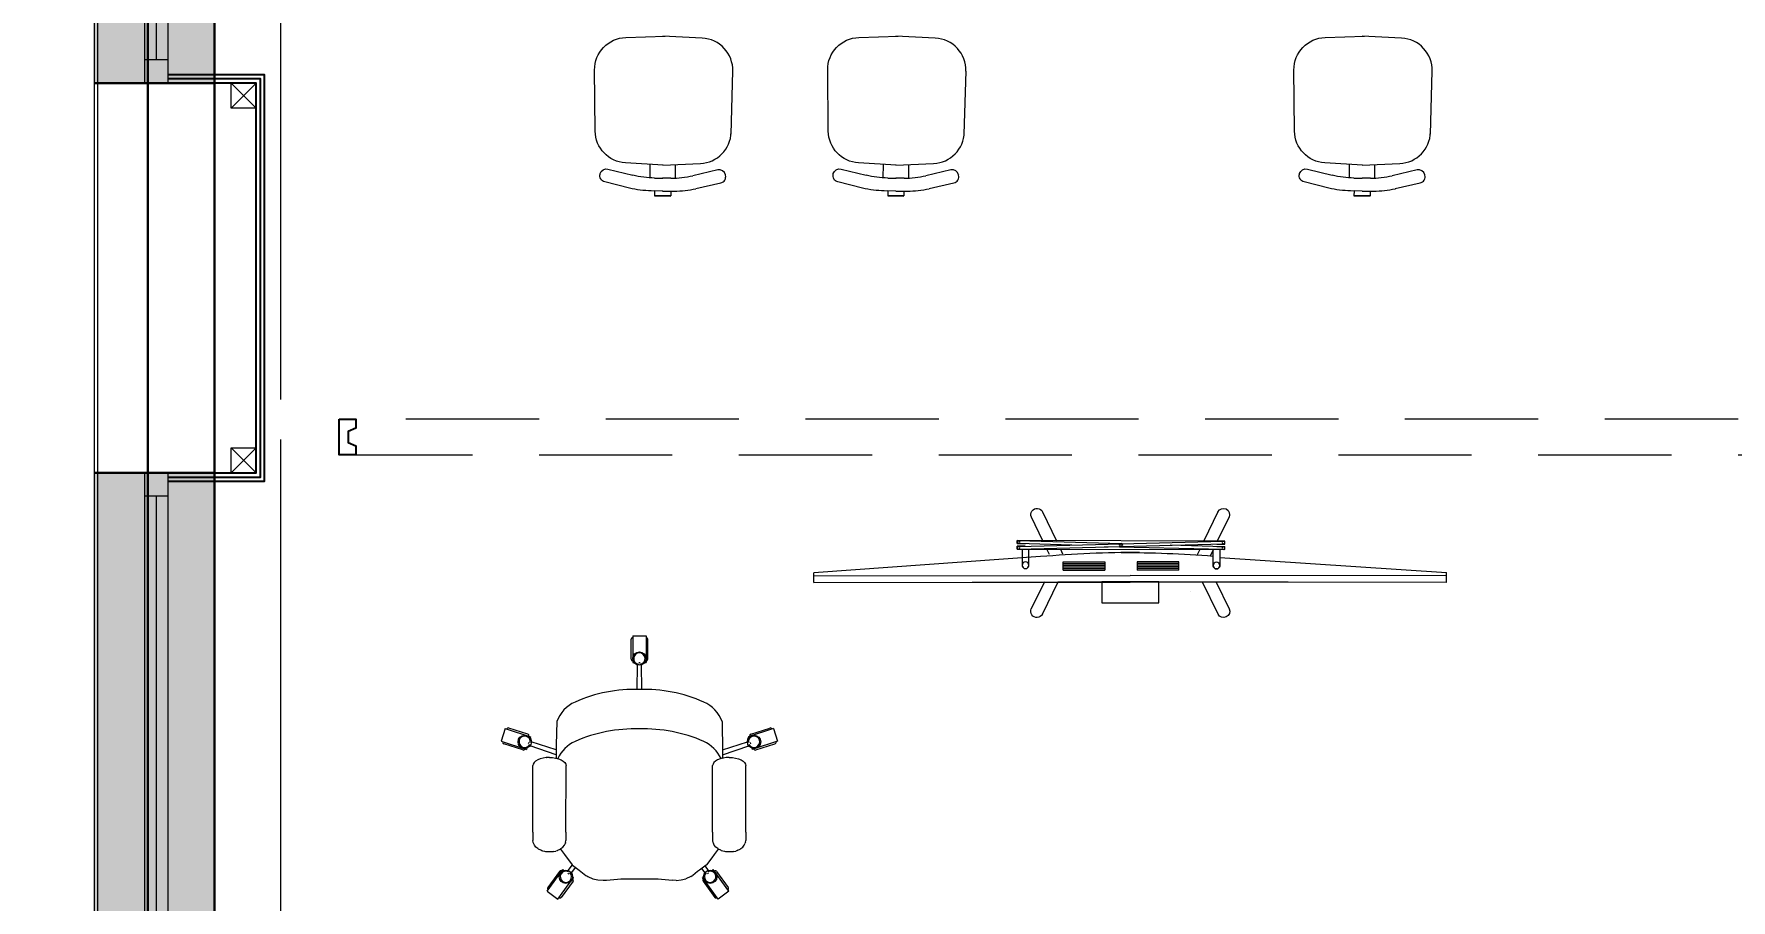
# Model space of a CAD drawing. Header units: millimetres. Extents: x -13407 to 8937287, y -2611 to 109271.
# Drawn here: x 5908 to 11004, y 16553 to 19152 of the extents above; entities that cross this region are included whole.
import ezdxf
from ezdxf import colors
from ezdxf.entities.mleader import LeaderData, LeaderLine
from ezdxf.math import Vec2, Vec3

# ---------------------------------------------------------------- set-up
doc = ezdxf.new("R2010")
doc.units = ezdxf.units.MM
doc.linetypes.add('CENTER', pattern=[2, 1.25, -0.25, 0.25, -0.25])
doc.linetypes.add('HIDDEN', pattern=[6, 4, -2])
for name, color, linetype, lineweight in [('_0', 250, 'Continuous', 9), ('_ТХ_мебель передв', 250, 'Continuous', 13), ('_ТХ_обор_комп принт', 30, 'Continuous', 13), ('АР_Навесной фасад', 5, 'Continuous', 5), ('АР_Окна БЛОК', 250, 'Continuous', 13), ('АР_Оси', 193, 'Continuous', 9), ('АР_Отметки', 250, 'Continuous', 15), ('АР_Подоконники', 163, 'Continuous', 9), ('АР_Сущ Несущая стена', 202, 'Continuous', 30), ('Пер раздвиж', 7, 'Continuous', 25)]:
    doc.layers.add(name, color=color, linetype=linetype, lineweight=lineweight)
doc.styles.add('ISOCPEUR', font='isocpeur.ttf', dxfattribs={"width": 0.7})

# ---------------------------------------------------------------- blocks, each defined once
blk = doc.blocks.new('*U62')
at = {"true_color": 0xffffff}
h = blk.add_hatch(color=7, dxfattribs=at)
h.dxf.hatch_style = 1
h.paths.add_polyline_path([(-1600, 140), (0, 140), (0, -220), (-1600, -220)])
at = {"lineweight": 30}
for p, q in [((-1600, 140), (-1600, -220)), ((0, 140), (0, -220))]:
    blk.add_line(p, q, dxfattribs=at)
for p, q in [((-1600, 140), (0, 140)), ((-1600, 140), (-1600, 140)), ((-1600, 140), (-1600, 140)), ((0, 140), (0, 140)), ((0, 140), (0, 140)), ((-1600, 0), (0, 0)), ((-1530, 0), (-1530, -70)), ((-1530, -35), (-70, -35)), ((-70, 0), (-70, -70)), ((-1600, -70), (0, -70)), ((0, -220), (-1600, -220))]:
    blk.add_line(p, q)
blk = doc.blocks.new('_DotSmall')
at = {"color": 0, "linetype": 'ByBlock', "const_width": 0.5}
blk.add_lwpolyline([(-0.0625, 0, 1), (0.0625, 0, 1)], format="xyb", close=True, dxfattribs=at)
blk = doc.blocks.new('П Трансформ2')
at = {"layer": 'Пер раздвиж', "linetype": 'HIDDEN', "lineweight": 9, "ltscale": 100}
blk.add_lwpolyline([(-945, 53.5), (0, 53.5), (0, -53.5), (-6000, -53.5), (-6000, 53.5), (-1052, 53.5)], dxfattribs=at)
at = {"layer": 'Пер раздвиж'}
blk.add_lwpolyline([(-6000, -53.5), (-5950, -53.5), (-5950, -26.5), (-5973.6, -16.6), (-5973.6, 16.6), (-5950, 26.5), (-5950, 53.5), (-6000, 53.5)], close=True, dxfattribs=at)
blk = doc.blocks.new('A$Ce02d65bd')
at = {"ltscale": 100}
for points in [[(0, 0), (0, 75), (75, 75), (75, 0), (0, 0)], [(0, 0), (75, 75)], [(0, 75), (75, 0)]]:
    blk.add_lwpolyline(points, dxfattribs=at)
blk = doc.blocks.new('поз67')
for p, q in [((827456.1, -207565.1, -5.3), (827457.8, -208515.1, -5.3)), ((827456.1, -207565.1, -5.3), (827486.1, -207565.1, -5.3)), ((827456.3, -207565.1, -6.3), (827456.8, -208515.1, -0.5)), ((827476.1, -207565.1, -5.3), (827477.8, -208515.1, -5.3)), ((827531.2, -208246.1, -5.3), (827486.1, -207565.1, -5.3)), ((827555.1, -208246.1, -5.3), (827507.2, -208246.2, -5.3)), ((827507.2, -208266.2, -5.3), (827555.1, -208266.1, -5.3)), ((827556.2, -208854.9, -5.3), (827555.1, -208230.7, -5.3)), ((827555.1, -208230.7, -5.3), (827564.2, -208230.7, -5.3)), ((827564.2, -208255, -5.3), (827564.2, -208230.7, -5.3)), ((827571.8, -208255.1, -5.3), (827571.8, -208230.7, -5.3)), ((827571.8, -208230.7, -5.3), (827580.8, -208230.7, -5.3)), ((827580.8, -208230.7, -5.3), (827581.9, -208854.9, -5.3)), ((827493.1, -208369, -5.3), (827493.3, -208494.2, -5.3)), ((827493.1, -208369, -5.3), (827518.1, -208369, -5.3)), ((827498.1, -208369, -5.3), (827498.3, -208494.2, -5.3)), ((827503.1, -208369, -5.3), (827503.3, -208494.2, -5.3)), ((827508.1, -208369, -5.3), (827508.3, -208494.2, -5.3)), ((827513.1, -208369, -5.3), (827513.3, -208494.2, -5.3)), ((827518.1, -208369, -5.3), (827518.3, -208494.1, -5.3)), ((827456.1, -209465.1, -5.3), (827457.8, -208515.1, -5.3)), ((827456.3, -209465.1, -6.3), (827456.8, -208515.1, -0.5)), ((827476.1, -209465.1, -5.3), (827477.8, -208515.1, -5.3)), ((827518.3, -208494.1, -5.3), (827493.3, -208494.2, -5.3)), ((827518.5, -208591.6, -5.3), (827493.5, -208591.7, -5.3)), ((827493.7, -208716.9, -5.3), (827493.5, -208591.7, -5.3)), ((827498.7, -208716.8, -5.3), (827498.5, -208591.7, -5.3)), ((827503.7, -208716.8, -5.3), (827503.5, -208591.6, -5.3)), ((827508.7, -208716.8, -5.3), (827508.5, -208591.6, -5.3)), ((827513.7, -208716.8, -5.3), (827513.5, -208591.6, -5.3)), ((827518.7, -208716.8, -5.3), (827518.5, -208591.6, -5.3)), ((827493.7, -208716.9, -5.3), (827518.7, -208716.8, -5.3)), ((827533.9, -208784.2, -5.3), (827485.3, -209465.1, -5.3)), ((827508.2, -208819.6, -5.3), (827556.1, -208819.6, -5.3)), ((827556.2, -208839.5, -5.3), (827508.2, -208839.6, -5.3)), ((827556.2, -208839.6, -5.3), (827508.2, -208839.6, -5.3)), ((827565.2, -208854.9, -5.3), (827556.2, -208854.9, -5.3)), ((827556.2, -208854.9, -5.3), (827565.2, -208854.9, -5.3)), ((827565.2, -208830.6, -5.3), (827565.2, -208854.9, -5.3)), ((827581.9, -208854.9, -5.3), (827572.9, -208854.9, -5.3)), ((827572.9, -208854.9, -5.3), (827581.9, -208854.9, -5.3)), ((827456.1, -209465.1, -5.3), (827485.3, -209465.1, -5.3))]:
    blk.add_line(p, q)
for points, elevation in [([(827361.4, -208251.3), (827457.4, -208297.8)], -5.3), ([(827457.3, -208256.7), (827377.5, -208218)], -5.3), ([(827536.2, -208274.3), (827555.1, -208265.2)], -5.3), ([(827555.6, -208235.4), (827563.3, -208592)], -5.3), ([(827556.7, -208850.2), (827572.3, -208235.4)], -5.3), ([(827563.6, -208235.4), (827568.3, -208395.4)], -5.3), ([(827564.7, -208850.2), (827580.3, -208235.4)], -5.3), ([(827580.9, -208252.9), (827652.4, -208218.5)], -5.3), ([(827668.4, -208251.8), (827580.9, -208293.8)], -5.3), ([(827457.8, -208732.1), (827457.8, -208298)], -5.3), ([(827555.2, -208306.2), (827539, -208314)], -5.3), ([(827430, -208335.1), (827429.9, -208335.1)], 5.3), ([(827572.5, -208542.8), (827581.4, -208850.1)], -5.3), ([(827556, -208724.3), (827542.7, -208718)], -5.3), ([(827568.8, -208690.2), (827573.4, -208850.1)], -5.3), ([(827361.4, -208778.9), (827458.2, -208731.9)], -5.3), ([(827458.2, -208773), (827377.5, -208812.1)], -5.3), ([(827540.6, -208758), (827556, -208765.4)], -5.3), ([(827668.4, -208778.3), (827581.7, -208736.7)], -5.3), ([(827581.8, -208777.7), (827652.4, -208811.6)], -5.3), ([(827572.9, -208854.9), (827572.8, -208830.5)], -5.3)]:
    blk.add_lwpolyline(points, dxfattribs=dict(elevation=elevation))
at = {"elevation": -5.3}
for points in [[(827507.2, -208246.2, 1.032034), (827507.2, -208266.2)], [(827508.2, -208839.6, -1.032034), (827508.2, -208819.6)]]:
    blk.add_lwpolyline(points, format="xyb", dxfattribs=at)
blk.add_lwpolyline([(827395.7, -208429.4), (827457.8, -208429.4), (827457.8, -208600.7), (827395.7, -208600.7)], close=True, dxfattribs=at)
for centre, radius in [((827506.9, -208256.2, -5.3), 10), ((827559.6, -208235.3, -5.3), 4), ((827576.3, -208235.3, -5.3), 4), ((827568.3, -208542.8, -5.3), 5.23), ((827568.3, -208542.8, -5.3), 4), ((827507.9, -208829.6, -5.3), 10), ((827560.7, -208850.3, -5.3), 4), ((827560.7, -208850.3, -5.3), 4), ((827577.4, -208850.2, -5.3), 4), ((827577.4, -208850.2, -5.3), 4)]:
    blk.add_circle(centre, radius)
for centre, start, end in [((827369.4, -208234.7, -5.3), 64.1457, 244.1457), ((827660.4, -208235.2, -5.3), 295.653, 115.653), ((827369.4, -208795.5, -5.3), 115.8543, 295.8543), ((827660.4, -208795, -5.3), 244.347, 64.347)]:
    blk.add_arc(centre, 18.5, start, end)
blk.add_ellipse((823911, -208549.2, -5.3), major_axis=(2566.2, 2575.3), ratio=1, start_param=-0.785398, end_param=-0.709205)
at = {"extrusion": (0, 0, -1)}
blk.add_ellipse((823911, -208480.9, -5.3), major_axis=(2566.2, -2575.3), ratio=1, start_param=-0.785398, end_param=-0.703626, dxfattribs=at)
blk = doc.blocks.new('СК33 790х830')
for p, q in [((-25.4, 658.7), (-25.4, 718.7)), ((-20.4, 728.7), (19.6, 728.7)), ((-20.4, 728.7), (-20.4, 648.7)), ((19.6, 728.7), (19.6, 648.7)), ((24.6, 658.7), (24.6, 718.7)), ((-20.4, 648.7), (-16.3, 648.7)), ((-7.5, 567.9), (-6.5, 641.6)), ((-2.4, 648.7), (1.6, 648.7)), ((6.6, 567.9), (5.6, 641.6)), ((15.5, 648.7), (19.6, 648.7)), ((-248.7, 471.7), (-250.3, 402.2)), ((247.8, 471.7), (249.4, 380.4)), ((-403.5, 450.5), (-415.6, 412.4)), ((-415.6, 412.4), (-339.4, 388.1)), ((-403.5, 450.5), (-327.2, 426.2)), ((-335.3, 434), (-392.4, 452.2)), ((-332.7, 409.1), (-333.9, 405.2)), ((-327.2, 426.2), (-328.5, 422.3)), ((-250.3, 387.2), (-324.8, 410.3)), ((249.4, 387.2), (323.9, 410.3)), ((402.6, 450.5), (326.4, 426.2)), ((326.4, 426.2), (327.6, 422.3)), ((331.8, 409.1), (333, 405.2)), ((334.4, 434), (391.5, 452.2)), ((414.7, 412.4), (338.5, 388.1)), ((402.6, 450.5), (414.7, 412.4)), ((-350.4, 386.4), (-407.6, 404.6)), ((-338.1, 392), (-339.4, 388.1)), ((-250.3, 372.2), (-328.7, 398.8)), ((-298.1, 359.7), (-305.7, 356.6)), ((-289.5, 362), (-298.1, 359.7)), ((-289.5, 362), (-289.1, 362.1)), ((-280, 363.5), (-289.1, 362.1)), ((-280, 363.5), (-279.4, 363.5)), ((-270.4, 363.9), (-279.4, 363.5)), ((-270.4, 363.9), (-261.5, 363.5)), ((-261.5, 363.5), (-260.9, 363.5)), ((-260.9, 363.5), (-251.8, 362.1)), ((-251.8, 362.1), (-251.4, 362)), ((-251.4, 362), (-242.8, 359.7)), ((-250.3, 402.2), (-250.3, 398.4)), ((-250.3, 398.4), (-250.3, 380.4)), ((-250.3, 380.4), (-250.3, 369.8)), ((-250.3, 369.8), (-250.3, 361.7)), ((-242.8, 359.7), (-235.2, 356.6)), ((241.9, 359.7), (234.3, 356.6)), ((250.5, 362), (241.9, 359.7)), ((249.4, 372.2), (327.9, 398.8)), ((249.4, 380.4), (249.4, 369.8)), ((249.4, 369.8), (249.4, 361.7)), ((250.5, 362), (250.9, 362.1)), ((260, 363.5), (250.9, 362.1)), ((260, 363.5), (260.6, 363.5)), ((269.6, 363.9), (260.6, 363.5)), ((269.6, 363.9), (278.5, 363.5)), ((278.5, 363.5), (279.1, 363.5)), ((279.1, 363.5), (288.2, 362.1)), ((288.2, 362.1), (288.6, 362)), ((288.6, 362), (297.2, 359.7)), ((297.2, 359.7), (304.8, 356.6)), ((337.3, 392), (338.5, 388.1)), ((349.5, 386.4), (406.7, 404.6)), ((-319.3, 343.9), (-320.4, 340)), ((-320.4, 140.1), (-320.4, 340)), ((-316.5, 348.5), (-319.3, 343.9)), ((-311.9, 352.8), (-316.5, 348.5)), ((-305.7, 356.6), (-311.9, 352.8)), ((-235.2, 356.6), (-229, 352.8)), ((-229, 352.8), (-224.4, 348.5)), ((-224.4, 348.5), (-221.6, 343.9)), ((-221.6, 343.9), (-220.4, 340)), ((-220.8, 140.1), (-220.4, 340)), ((220.7, 343.9), (219.6, 340)), ((219.6, 140.1), (219.6, 340)), ((223.5, 348.5), (220.7, 343.9)), ((228.1, 352.8), (223.5, 348.5)), ((234.3, 356.6), (228.1, 352.8)), ((304.8, 356.6), (311, 352.8)), ((311, 352.8), (315.6, 348.5)), ((315.6, 348.5), (318.4, 343.9)), ((318.4, 343.9), (319.1, 340.1)), ((319.6, 140.1), (319.6, 340)), ((-320.4, 140.1), (-320.4, 131.4)), ((-320.4, 131.4), (-320.4, 122.9)), ((-320.4, 122.9), (-320.4, 114.9)), ((-319.1, 108.6), (-320.4, 114.9)), ((-318.2, 106.4), (-319.1, 108.6)), ((-315.4, 100.3), (-318.2, 106.4)), ((-225.5, 100.3), (-222.7, 106.4)), ((-221.8, 108.6), (-222.7, 106.4)), ((-221.8, 108.6), (-220.8, 115)), ((-220.8, 140.1), (-220.8, 131.4)), ((-220.8, 131.4), (-220.8, 122.9)), ((-220.8, 122.9), (-220.8, 115)), ((-220.8, 115), (-220.8, 115)), ((219.6, 140.1), (219.6, 131.4)), ((219.6, 131.4), (219.6, 122.9)), ((219.6, 122.9), (219.6, 114.9)), ((219.6, 114.9), (220.2, 113.4)), ((220.9, 108.6), (220.2, 113.4)), ((221.8, 106.4), (220.9, 108.6)), ((224.6, 100.3), (221.8, 106.4)), ((314.5, 100.3), (317.3, 106.4)), ((318.2, 108.6), (317.3, 106.4)), ((318.2, 108.6), (319.1, 114.9)), ((319.2, 140.1), (319.2, 131.4)), ((319.2, 131.4), (319.2, 122.9)), ((319.2, 122.9), (319.2, 114.9)), ((319.2, 115), (319.2, 115)), ((-310.9, 94.9), (-315.4, 100.3)), ((-304.8, 90.2), (-310.9, 94.9)), ((-302.8, 88.6), (-304.8, 90.2)), ((-295.9, 85.2), (-302.8, 88.6)), ((-293.4, 84.1), (-295.9, 85.2)), ((-289.9, 83.1), (-293.4, 84.1)), ((-283.9, 81.5), (-289.9, 83.1)), ((-281, 80.9), (-283.9, 81.5)), ((-277.7, 80.5), (-281, 80.9)), ((-274.1, 80.3), (-277.7, 80.5)), ((-270.4, 80.2), (-274.1, 80.3)), ((-266.7, 80.3), (-270.4, 80.2)), ((-263.2, 80.5), (-266.7, 80.3)), ((-259.9, 80.9), (-263.2, 80.5)), ((-257, 81.5), (-259.9, 80.9)), ((-257, 81.5), (-251, 83.1)), ((-247.5, 84.1), (-251, 83.1)), ((-245, 85.2), (-247.5, 84.1)), ((-245, 85.2), (-238, 88.6)), ((-236, 90.2), (-238, 88.6)), ((-237.4, 89.1), (-225.3, 73)), ((-236, 90.2), (-230, 94.9)), ((-230, 94.9), (-225.5, 100.3)), ((-225.3, 73), (-202.3, 41.8)), ((217.1, 63.1), (201.5, 41.6)), ((224.6, 72.9), (217.1, 63.1)), ((229.1, 94.9), (224.6, 100.3)), ((236.6, 89), (224.6, 72.9)), ((235.2, 90.2), (229.1, 94.9)), ((237.2, 88.6), (235.2, 90.2)), ((244.1, 85.2), (237.2, 88.6)), ((246.6, 84.1), (244.1, 85.2)), ((250.1, 83.1), (246.6, 84.1)), ((256.1, 81.5), (250.1, 83.1)), ((259, 80.9), (256.1, 81.5)), ((262.3, 80.5), (259, 80.9)), ((265.9, 80.3), (262.3, 80.5)), ((269.6, 80.2), (265.9, 80.3)), ((273.3, 80.3), (269.6, 80.2)), ((276.8, 80.5), (273.3, 80.3)), ((280.1, 80.9), (276.8, 80.5)), ((283, 81.5), (280.1, 80.9)), ((283, 81.5), (289, 83.1)), ((292.5, 84.1), (289, 83.1)), ((295, 85.2), (292.5, 84.1)), ((295, 85.2), (302, 88.6)), ((304, 90.2), (302, 88.6)), ((304, 90.2), (310, 94.9)), ((310, 94.9), (314.5, 100.3)), ((-277.2, -37.6), (-230.1, 27.1)), ((-240.1, 22), (-275.3, -26.6)), ((-244.8, -61.1), (-197.8, 3.6)), ((-230.1, 27.1), (-226.8, 24.7)), ((-215.6, 16.5), (-212.3, 14.2)), ((-202.3, 41.8), (-214.8, 24.6)), ((-192.4, 34.1), (-204.9, 17.4)), ((-202.3, 41.8), (-200.9, 40.2)), ((-201.1, 6), (-197.8, 3.6)), ((-200.9, 40.2), (-180.9, 25.8)), ((-180.9, 25.8), (-161, 10)), ((-161, 10), (-158.5, 8.1)), ((-158.5, 8.1), (-155.5, 6.7)), ((-155.5, 6.7), (-140, -0.5)), ((-55.9, 0), (55.9, 0)), ((55.1, 0), (99.4, -4.1)), ((154.6, 6.7), (139.1, -0.5)), ((154.6, 6.7), (157.6, 8.1)), ((157.6, 8.1), (160.1, 9.9)), ((174.1, 21.2), (160.1, 9.9)), ((180, 25.7), (174.1, 21.2)), ((200, 40.1), (180, 25.7)), ((186.6, 30.4), (196.3, 17.4)), ((192.4, 6), (189.1, 3.6)), ((236.1, -61.1), (189.1, 3.6)), ((196.8, 37.8), (206.1, 24.6)), ((200, 40.1), (201.5, 41.6)), ((206.9, 16.5), (203.7, 14.2)), ((221.5, 27.1), (218.1, 24.7)), ((268.5, -37.6), (221.5, 27.1)), ((231.4, 22), (266.7, -26.6)), ((-277.2, -37.6), (-244.8, -61.1)), ((-199.6, -7.4), (-234.9, -56)), ((-140, -0.5), (-125, -3.6)), ((-125, -3.6), (-109.6, -4.9)), ((-109.6, -4.9), (-98.7, -4.1)), ((-98.7, -4.1), (-55.1, 0)), ((110.5, -5), (99.4, -4.1)), ((110.5, -5), (125, -3.7)), ((125, -3.7), (139.1, -0.5)), ((190.9, -7.4), (226.2, -56)), ((268.5, -37.6), (236.1, -61.1))]:
    blk.add_line(p, q)
for centre in [(-0.4, 660.7), (-344.7, 410.8), (343.9, 410.8), (-221, 5.7), (212.3, 5.7)]:
    blk.add_circle(centre, 20)
for centre, radius, start, end in [((-20.4, 718.7), 5, 90, 180), ((19.6, 718.7), 5, 0, 90), ((-0.4, 660.7), 17, 279.4623, 260.5377), ((-20.4, 658.7), 5, 180, 270), ((19.6, 658.7), 5, 270, 0), ((-15.4, 128.3), 439.7, 88.0553, 113.9054), ((14.5, 128.3), 439.7, 66.0946, 91.9447), ((-152.2, 436.1), 102.8, 113.6677, 159.763), ((151.4, 436.1), 102.8, 20.237, 66.3323), ((-406.1, 409.3), 5, 162.3275, 252.3275), ((-393.9, 447.5), 5, 72.3275, 162.3275), ((-344.7, 410.8), 17, 351.7899, 332.8652), ((-336.8, 429.2), 5, 342.3275, 72.3275), ((-152.2, 317.7), 102.8, 113.6677, 155.3986), ((-15.4, 9.9), 439.7, 88.0553, 113.9054), ((14.5, 9.9), 439.7, 66.0946, 91.9447), ((151.4, 317.7), 102.8, 24.6014, 66.3323), ((343.9, 410.8), 17, 207.1348, 188.2101), ((335.9, 429.2), 5, 107.6725, 197.6725), ((393, 447.5), 5, 17.6725, 107.6725), ((405.2, 409.3), 5, 287.6725, 17.6725), ((-348.9, 391.1), 5, 252.3275, 342.3275), ((348, 391.1), 5, 197.6725, 287.6725), ((-236, 19), 5, 54, 144), ((-221, 5.7), 17, 63.4623, 44.5377), ((212.3, 5.7), 17, 135.4623, 116.5377), ((227.3, 19), 5, 36, 126), ((-271.3, -29.5), 5, 144, 234), ((-203.6, -4.5), 5, 324, 54), ((195, -4.5), 5, 126, 216), ((262.6, -29.5), 5, 306, 36), ((-238.9, -53), 5, 234, 324), ((230.2, -53), 5, 216, 306)]:
    blk.add_arc(centre, radius, start, end)
blk = doc.blocks.new('стуо без подлокот')
at = {"extrusion": (-5.44802e-05, 0.000471638, 1)}
for p, q in [((-8645, 20681.8, -0.1), (-8626.7, 20755.9, -0.1)), ((-8587.9, 20746.3, -0.1), (-8606.4, 20671.5, 0)), ((-8602.9, 20770, -0.1), (-8601.7, 20769.7, -0.1)), ((-8473.8, 20784.8, -0.1), (-8288.3, 20786.7, -0.1)), ((-8576.6, 20580.7, 0), (-8569.4, 20694.1, -0.1)), ((-8192.9, 20692.7, 0), (-8189.5, 20574.6, 0)), ((-8668.2, 20606.4, 0), (-8668.9, 20558, 0)), ((-8668.6, 20558, 0), (-8668.5, 20606.4, 0)), ((-8653.6, 20606.2, 0), (-8668.2, 20606.4, 0)), ((-8654, 20582, 0), (-8653.5, 20616.7, 0)), ((-8654, 20582, 0), (-8653.6, 20606.2, 0)), ((-8614.9, 20606.4, 0), (-8615.3, 20581.4, 0)), ((-8614.4, 20620.1, 0), (-8574.1, 20619.4, 0)), ((-8654, 20558, 0), (-8668.6, 20558, 0)), ((-8654, 20582.2, 0), (-8654.1, 20547.5, 0)), ((-8654, 20582.2, 0), (-8654, 20558, 0)), ((-8615.3, 20557.2, 0), (-8615.3, 20582.2, 0)), ((-8615, 20543.4, 0), (-8574.8, 20543.4, 0)), ((-8576.6, 20582.1), (-8571.3, 20468.7, 0.1)), ((-8194.8, 20463.8, 0.1), (-8189.4, 20581.9, 0)), ((-8590.7, 20416.8, 0.1), (-8607.9, 20491.9, 0)), ((-8646.7, 20482.2, 0), (-8629.5, 20407.8, 0.1)), ((-8606, 20393.3, 0.1), (-8604.8, 20393.6, 0.1)), ((-8483.6, 20376.8, 0.1), (-8294.1, 20371.3, 0.1))]:
    blk.add_line(p, q, dxfattribs=at)
at = {"extrusion": (5.44802e-05, -0.000471638, -1)}
for centre, major_axis, start_param, end_param in [((-8607.9, 20751.3, -0.1), (12.7, 14.6, 0), 4.240369, 5.829345), ((-8606.7, 20751, -0.1), (12.7, 14.6, 0), -0.45384, 1.098777), ((-8472.8, 20688, 0), (63.4, 73.1, 0), 4.061153, 5.558057), ((-8289.7, 20689.9, 0), (63.4, 73.1, 0), -0.725128, 0.826554), ((-8363.1, 20612, 0), (-219.3, 190.3, -0.1), 5.584367, 5.811166), ((-8324.6, 20601.7, 0), (190.3, 219.3, -0.1), 4.01357, 4.240369)]:
    blk.add_ellipse(centre, major_axis=major_axis, ratio=1, start_param=start_param, end_param=end_param, dxfattribs=at)
at = {"extrusion": (-5.44802e-05, 0.000471638, 1)}
for centre, major_axis, start_param, end_param in [((-8363.7, 20547.3, 0), (-222.5, -186.7, 0.1), 5.584367, 5.811166), ((-8324.9, 20557, 0), (186.7, -222.5, 0.1), 4.01357, 4.240369), ((-8474.6, 20473.2, 0.1), (62.2, -74.2, 0), 4.061153, 5.558057), ((-8291.5, 20468.3, 0.1), (62.2, -74.2, 0), -0.725128, 0.826554), ((-8610.7, 20412.1, 0.1), (12.4, -14.8, 0), 4.240369, 5.829345), ((-8609.5, 20412.4, 0.1), (12.4, -14.8, 0), -0.45384, 1.098777)]:
    blk.add_ellipse(centre, major_axis=major_axis, ratio=1, start_param=start_param, end_param=end_param, dxfattribs=at)

msp = doc.modelspace()

# ---------------------------------------------------------------- linework, layer by layer
for points in [[(6310, 17810), (6600.7, 17810), (6600.7, 19030), (6310, 19030)], [(6310, 17810), (6600.8, 17810), (6600.8, 19030), (6310, 19030)], [(6310, 17822.5), (6588.2, 17822.5), (6588.2, 19017.5), (6310, 19017.5)], [(6310, 17822.5), (6588.3, 17822.5), (6588.3, 19017.5), (6310, 19017.5)], [(6264.4, 17835), (6575.8, 17835), (6575.8, 19005), (6197.9, 19005)], [(6310, 17835), (6575.7, 17835), (6575.7, 19005), (6310, 19005)]]:
    msp.add_lwpolyline(points)
at = {"layer": 'АР_Навесной фасад', "ltscale": 100}
for p, q in [((6090, 9770), (6090, 27640)), ((6100, 9760), (6100, 27630))]:
    msp.add_line(p, q, dxfattribs=at)
at = {"layer": 'АР_Оси', "linetype": 'CENTER', "ltscale": 1000}
msp.add_line((6250, -1811.3), (6250, 32072.7), dxfattribs=at)
at = {"layer": 'АР_Подоконники', "ltscale": 100}
for p, q in [((6650, 18055), (6650, 26760.4)), ((6650, 9610), (6650, 17935))]:
    msp.add_line(p, q, dxfattribs=at)
at = {"layer": 'АР_Сущ Несущая стена', "ltscale": 100}
for p, q in [((6250, 9610), (6250, 27480)), ((6450, 9610), (6450, 27280))]:
    msp.add_line(p, q, dxfattribs=at)

# ---------------------------------------------------------------- block references
at = {"layer": '_0', "color": 1, "lineweight": -3, "ltscale": 500, "rotation": 90}
for p in [(6575.7, 18930), (6575.8, 18930), (6575.7, 17835), (6575.8, 17835)]:
    msp.add_blockref('A$Ce02d65bd', p, dxfattribs=at)
at = {"layer": '_ТХ_мебель передв', "rotation": 90}
for p in [(28378.2, 27334.8, 0), (29078.2, 27334.8, 0), (30478.2, 27334.8, 0)]:
    msp.add_blockref('стуо без подлокот', p, dxfattribs=at)
at = {"layer": '_ТХ_мебель передв'}
msp.add_blockref('СК33 790х830', (7726.5, 16617), dxfattribs=at)
at = {"layer": '_ТХ_обор_комп принт', "xscale": -1, "rotation": 270}
msp.add_blockref('поз67', (217715.1, -809950.3, 0.5), dxfattribs=at)
at = {"layer": 'АР_Окна БЛОК', "rotation": 270}
for p in [(6310, 19005), (6310, 16235)]:
    msp.add_blockref('*U62', p, dxfattribs=at)
at = {"layer": 'Пер раздвиж', "xscale": -1, "rotation": 180}
msp.add_blockref('П Трансформ2', (12825, 17942.7), dxfattribs=at)

# ---------------------------------------------------------------- leaders
at = {"layer": 'АР_Отметки'}
ml = msp.add_multileader_mtext('Standard', dxfattribs=at)
ml.set_content('Л.4', color=256, style='ISOCPEUR')
ml.set_leader_properties(color=256, linetype='Continuous', lineweight=-1)
ml.set_arrow_properties(name='DOTSMALL')
ml.build(insert=Vec2(0, 0))
ml.multileader.update_dxf_attribs({"has_text_frame": 1, "text_left_attachment_type": 4, "text_right_attachment_type": 4, "dogleg_length": 100, "arrow_head_size": 180})
ctx = ml.context
ctx.base_point, ctx.char_height, ctx.arrow_head_size, ctx.landing_gap_size, ctx.plane_origin = Vec3(24839.8, 74395.9), 250, 180, 50, Vec3(52223.5, 62772.8)
ctx.left_attachment, ctx.right_attachment = 4, 4
notes = []
notes.append((ctx, [(0, (0, 0, 0), (0, 0), (1, 0), 1, [])]))
ctx.mtext.insert, ctx.mtext.width, ctx.mtext.line_spacing_style, ctx.mtext.flow_direction = Vec3(24889.8, 74729.2), 852.697, 2, 5
ml = msp.add_multileader_mtext('Standard', dxfattribs=at)
ml.set_content('+11,550', color=256, style='ISOCPEUR')
ml.set_leader_properties(color=256, linetype='Continuous', lineweight=-1)
ml.set_arrow_properties(name='DOTSMALL')
ml.build(insert=Vec2(0, 0))
ml.multileader.update_dxf_attribs({"has_text_frame": 1, "text_left_attachment_type": 4, "text_right_attachment_type": 4, "dogleg_length": 100, "arrow_head_size": 180})
ctx = ml.context
ctx.base_point, ctx.char_height, ctx.arrow_head_size, ctx.landing_gap_size, ctx.plane_origin = Vec3(24235.3, 73745.5), 250, 180, 50, Vec3(22074.1, 73154.3)
ctx.left_attachment, ctx.right_attachment = 4, 4
notes.append((ctx, [(0, (0, 0, 0), (0, 0), (1, 0), 1, [])]))
ctx.mtext.insert, ctx.mtext.width, ctx.mtext.line_spacing_style, ctx.mtext.flow_direction = Vec3(24285.3, 74078.8), 852.697, 2, 5
ml = msp.add_multileader_mtext('Standard', dxfattribs=at)
ml.set_content('+11,550', color=256, style='ISOCPEUR')
ml.set_leader_properties(color=256, linetype='Continuous', lineweight=-1)
ml.set_arrow_properties(name='DOTSMALL')
ml.build(insert=Vec2(0, 0))
ml.multileader.update_dxf_attribs({"has_text_frame": 1, "text_left_attachment_type": 4, "text_right_attachment_type": 4, "dogleg_length": 100, "arrow_head_size": 180})
ctx = ml.context
ctx.base_point, ctx.char_height, ctx.arrow_head_size, ctx.landing_gap_size, ctx.plane_origin = Vec3(24235.3, 73745.5), 250, 180, 50, Vec3(22074.1, 73154.3)
ctx.left_attachment, ctx.right_attachment = 4, 4
notes.append((ctx, [(0, (0, 0, 0), (0, 0), (1, 0), 1, [])]))
ctx.mtext.insert, ctx.mtext.width, ctx.mtext.line_spacing_style, ctx.mtext.flow_direction = Vec3(24285.3, 74078.8), 852.697, 2, 5
ml = msp.add_multileader_mtext('Standard', dxfattribs=at)
ml.set_content('+13,200', color=256, style='ISOCPEUR')
ml.set_leader_properties(color=256, linetype='Continuous', lineweight=-1)
ml.set_arrow_properties(name='DOTSMALL')
ml.build(insert=Vec2(0, 0))
ml.multileader.update_dxf_attribs({"has_text_frame": 1, "text_left_attachment_type": 4, "text_right_attachment_type": 4, "dogleg_length": 100, "arrow_head_size": 180})
ctx = ml.context
ctx.base_point, ctx.char_height, ctx.arrow_head_size, ctx.landing_gap_size, ctx.plane_origin = Vec3(29391.1, 73679.1), 250, 180, 50, Vec3(27074.1, 73899.3)
ctx.left_attachment, ctx.right_attachment = 4, 4
notes.append((ctx, [(0, (0, 0, 0), (0, 0), (1, 0), 1, [])]))
ctx.mtext.insert, ctx.mtext.width, ctx.mtext.line_spacing_style, ctx.mtext.flow_direction = Vec3(29441.1, 74012.4), 852.697, 2, 5
ml = msp.add_multileader_mtext('Standard', dxfattribs=at)
ml.set_content('+13,340', color=256, style='ISOCPEUR')
ml.set_leader_properties(color=256, linetype='Continuous', lineweight=-1)
ml.set_arrow_properties(name='DOTSMALL')
ml.build(insert=Vec2(0, 0))
ml.multileader.update_dxf_attribs({"has_text_frame": 1, "text_left_attachment_type": 4, "text_right_attachment_type": 4, "dogleg_length": 100, "arrow_head_size": 180})
ctx = ml.context
ctx.base_point, ctx.char_height, ctx.arrow_head_size, ctx.landing_gap_size, ctx.plane_origin = Vec3(29275.3, 72087.3), 250, 180, 50, Vec3(27756.5, 72382.1)
ctx.left_attachment, ctx.right_attachment = 4, 4
notes.append((ctx, [(0, (0, 0, 0), (0, 0), (1, 0), 1, [])]))
ctx.mtext.insert, ctx.mtext.width, ctx.mtext.line_spacing_style, ctx.mtext.flow_direction = Vec3(29325.3, 72420.6), 852.697, 2, 5
ml = msp.add_multileader_mtext('Standard', dxfattribs=at)
ml.set_content('+13,340', color=256, style='ISOCPEUR')
ml.set_leader_properties(color=256, linetype='Continuous', lineweight=-1)
ml.set_arrow_properties(name='DOTSMALL')
ml.build(insert=Vec2(0, 0))
ml.multileader.update_dxf_attribs({"has_text_frame": 1, "text_left_attachment_type": 4, "text_right_attachment_type": 4, "dogleg_length": 100, "arrow_head_size": 180})
ctx = ml.context
ctx.base_point, ctx.char_height, ctx.arrow_head_size, ctx.landing_gap_size, ctx.plane_origin = Vec3(18635, 42258.3), 250, 180, 50, Vec3(18553.6, 40547.6)
ctx.left_attachment, ctx.right_attachment = 4, 4
notes.append((ctx, [(0, (0, 0, 0), (0, 0), (1, 0), 1, [])]))
ctx.mtext.insert, ctx.mtext.width, ctx.mtext.defined_height, ctx.mtext.line_spacing_style, ctx.mtext.flow_direction = Vec3(18685, 42591.6), 696.035, 776.5, 2, 5
ml = msp.add_multileader_mtext('Standard', dxfattribs=at)
ml.set_content('+9,800', color=256, style='ISOCPEUR')
ml.set_leader_properties(color=256, linetype='Continuous', lineweight=-1)
ml.set_arrow_properties(name='DOTSMALL')
ml.build(insert=Vec2(0, 0))
ml.multileader.update_dxf_attribs({"has_text_frame": 1, "text_left_attachment_type": 4, "text_right_attachment_type": 4, "dogleg_length": 100, "arrow_head_size": 180})
ctx = ml.context
ctx.base_point, ctx.char_height, ctx.arrow_head_size, ctx.landing_gap_size, ctx.plane_origin = Vec3(54552.7, 26703.1), 250, 180, 50, Vec3(54303.4, 26042.3)
ctx.left_attachment, ctx.right_attachment = 4, 4
notes.append((ctx, [(0, (0, 0, 0), (0, 0), (1, 0), 1, [])]))
ctx.mtext.insert, ctx.mtext.width, ctx.mtext.line_spacing_style, ctx.mtext.flow_direction = Vec3(54602.7, 27036.4), 852.697, 2, 5
ml = msp.add_multileader_mtext('Standard', dxfattribs=at)
ml.set_content('+9,800', color=256, style='ISOCPEUR')
ml.set_leader_properties(color=256, linetype='Continuous', lineweight=-1)
ml.set_arrow_properties(name='DOTSMALL')
ml.build(insert=Vec2(0, 0))
ml.multileader.update_dxf_attribs({"has_text_frame": 1, "text_left_attachment_type": 4, "text_right_attachment_type": 4, "dogleg_length": 100, "arrow_head_size": 180})
ctx = ml.context
ctx.base_point, ctx.char_height, ctx.arrow_head_size, ctx.landing_gap_size, ctx.plane_origin = Vec3(54552.7, 26703.1), 250, 180, 50, Vec3(54303.4, 26042.3)
ctx.left_attachment, ctx.right_attachment = 4, 4
notes.append((ctx, [(0, (0, 0, 0), (0, 0), (1, 0), 1, [])]))
ctx.mtext.insert, ctx.mtext.width, ctx.mtext.line_spacing_style, ctx.mtext.flow_direction = Vec3(54602.7, 27036.4), 852.697, 2, 5
ml = msp.add_multileader_mtext('Standard', dxfattribs=at)
ml.set_content('+9,800', color=256, style='ISOCPEUR')
ml.set_leader_properties(color=256, linetype='Continuous', lineweight=-1)
ml.set_arrow_properties(name='DOTSMALL')
ml.build(insert=Vec2(0, 0))
ml.multileader.update_dxf_attribs({"has_text_frame": 1, "text_left_attachment_type": 4, "text_right_attachment_type": 4, "dogleg_length": 100, "arrow_head_size": 180})
ctx = ml.context
ctx.base_point, ctx.char_height, ctx.arrow_head_size, ctx.landing_gap_size, ctx.plane_origin = Vec3(15045.8, 26425.6), 250, 180, 50, Vec3(12884.6, 25834.3)
ctx.left_attachment, ctx.right_attachment = 4, 4
notes.append((ctx, [(0, (0, 0, 0), (0, 0), (1, 0), 1, [])]))
ctx.mtext.insert, ctx.mtext.width, ctx.mtext.line_spacing_style, ctx.mtext.flow_direction = Vec3(15095.8, 26758.9), 852.697, 2, 5
ml = msp.add_multileader_mtext('Standard', dxfattribs=at)
ml.set_content('+9,800', color=256, style='ISOCPEUR')
ml.set_leader_properties(color=256, linetype='Continuous', lineweight=-1)
ml.set_arrow_properties(name='DOTSMALL')
ml.build(insert=Vec2(0, 0))
ml.multileader.update_dxf_attribs({"has_text_frame": 1, "text_left_attachment_type": 4, "text_right_attachment_type": 4, "dogleg_length": 100, "arrow_head_size": 180})
ctx = ml.context
ctx.base_point, ctx.char_height, ctx.arrow_head_size, ctx.landing_gap_size, ctx.plane_origin = Vec3(15045.8, 26425.6), 250, 180, 50, Vec3(12884.6, 25834.3)
ctx.left_attachment, ctx.right_attachment = 4, 4
notes.append((ctx, [(0, (0, 0, 0), (0, 0), (1, 0), 1, [])]))
ctx.mtext.insert, ctx.mtext.width, ctx.mtext.line_spacing_style, ctx.mtext.flow_direction = Vec3(15095.8, 26758.9), 852.697, 2, 5
ml = msp.add_multileader_mtext('Standard', dxfattribs=at)
ml.set_content('Л.2', color=256, style='ISOCPEUR')
ml.set_leader_properties(color=256, linetype='Continuous', lineweight=-1)
ml.set_arrow_properties(name='DOTSMALL')
ml.build(insert=Vec2(0, 0))
ml.multileader.update_dxf_attribs({"has_text_frame": 1, "text_left_attachment_type": 4, "text_right_attachment_type": 4, "dogleg_length": 100, "arrow_head_size": 180})
ctx = ml.context
ctx.base_point, ctx.char_height, ctx.arrow_head_size, ctx.landing_gap_size, ctx.plane_origin = Vec3(13150.6, 26163.4, 0), 250, 180, 50, Vec3(38910.2, 13377, 0)
ctx.left_attachment, ctx.right_attachment = 4, 4
notes.append((ctx, [(0, (0, 0, 0), (0, 0), (1, 0), 1, [])]))
ctx.mtext.insert, ctx.mtext.width, ctx.mtext.line_spacing_style, ctx.mtext.flow_direction = Vec3(13200.6, 26496.8, 0), 852.697, 2, 5
ml = msp.add_multileader_mtext('Standard', dxfattribs=at)
ml.set_content('Л.1', color=256, style='ISOCPEUR')
ml.set_leader_properties(color=256, linetype='Continuous', lineweight=-1)
ml.set_arrow_properties(name='DOTSMALL')
ml.build(insert=Vec2(0, 0))
ml.multileader.update_dxf_attribs({"has_text_frame": 1, "text_left_attachment_type": 4, "text_right_attachment_type": 4, "dogleg_length": 100, "arrow_head_size": 180})
ctx = ml.context
ctx.base_point, ctx.char_height, ctx.arrow_head_size, ctx.landing_gap_size, ctx.plane_origin = Vec3(51786.8, 25922.7, 0), 250, 180, 50, Vec3(77176.9, 13681.2, 0)
ctx.left_attachment, ctx.right_attachment = 4, 4
notes.append((ctx, [(0, (0, 0, 0), (0, 0), (1, 0), 1, [])]))
ctx.mtext.insert, ctx.mtext.width, ctx.mtext.line_spacing_style, ctx.mtext.flow_direction = Vec3(51836.8, 26256, 0), 852.697, 2, 5
ml = msp.add_multileader_mtext('Standard', dxfattribs=at)
ml.set_content('+11,750', color=256, style='ISOCPEUR')
ml.set_leader_properties(color=256, linetype='Continuous', lineweight=-1)
ml.set_arrow_properties(name='DOTSMALL')
ml.build(insert=Vec2(0, 0))
ml.multileader.update_dxf_attribs({"has_text_frame": 1, "text_left_attachment_type": 4, "text_right_attachment_type": 4, "dogleg_length": 100, "arrow_head_size": 180})
ctx = ml.context
ctx.base_point, ctx.char_height, ctx.arrow_head_size, ctx.landing_gap_size, ctx.plane_origin = Vec3(52695.3, 21086.1), 250, 180, 50, Vec3(53174.4, 18467)
ctx.left_attachment, ctx.right_attachment = 4, 4
notes.append((ctx, [(0, (0, 0, 0), (0, 0), (1, 0), 1, [])]))
ctx.mtext.insert, ctx.mtext.width, ctx.mtext.line_spacing_style, ctx.mtext.flow_direction = Vec3(52745.3, 21419.5), 852.697, 2, 5
ml = msp.add_multileader_mtext('Standard', dxfattribs=at)
ml.set_content('+11,750', color=256, style='ISOCPEUR')
ml.set_leader_properties(color=256, linetype='Continuous', lineweight=-1)
ml.set_arrow_properties(name='DOTSMALL')
ml.build(insert=Vec2(0, 0))
ml.multileader.update_dxf_attribs({"has_text_frame": 1, "text_left_attachment_type": 4, "text_right_attachment_type": 4, "dogleg_length": 100, "arrow_head_size": 180})
ctx = ml.context
ctx.base_point, ctx.char_height, ctx.arrow_head_size, ctx.landing_gap_size, ctx.plane_origin = Vec3(14239.4, 21026.6), 250, 180, 50, Vec3(14497.8, 19536.8)
ctx.left_attachment, ctx.right_attachment = 4, 4
notes.append((ctx, [(0, (0, 0, 0), (0, 0), (1, 0), 1, [])]))
ctx.mtext.insert, ctx.mtext.width, ctx.mtext.defined_height, ctx.mtext.line_spacing_style, ctx.mtext.flow_direction = Vec3(14289.4, 21359.9), 696.035, 776.5, 2, 5
for ctx, leaders in notes:
    for number, flags, end, landing, length, lines in leaders:
        leader = LeaderData()
        leader.index, (leader.has_last_leader_line, leader.has_dogleg_vector, leader.attachment_direction) = number, flags
        leader.last_leader_point, leader.dogleg_vector, leader.dogleg_length = Vec3(end), Vec3(landing), length
        for number, points, colour, breaks in lines:
            line = LeaderLine()
            line.index, line.vertices, line.color, line.breaks = number, Vec3.list(points), colors.encode_raw_color(colour), breaks
            leader.lines.append(line)
        ctx.leaders.append(leader)

doc.saveas('drawing.dxf')
